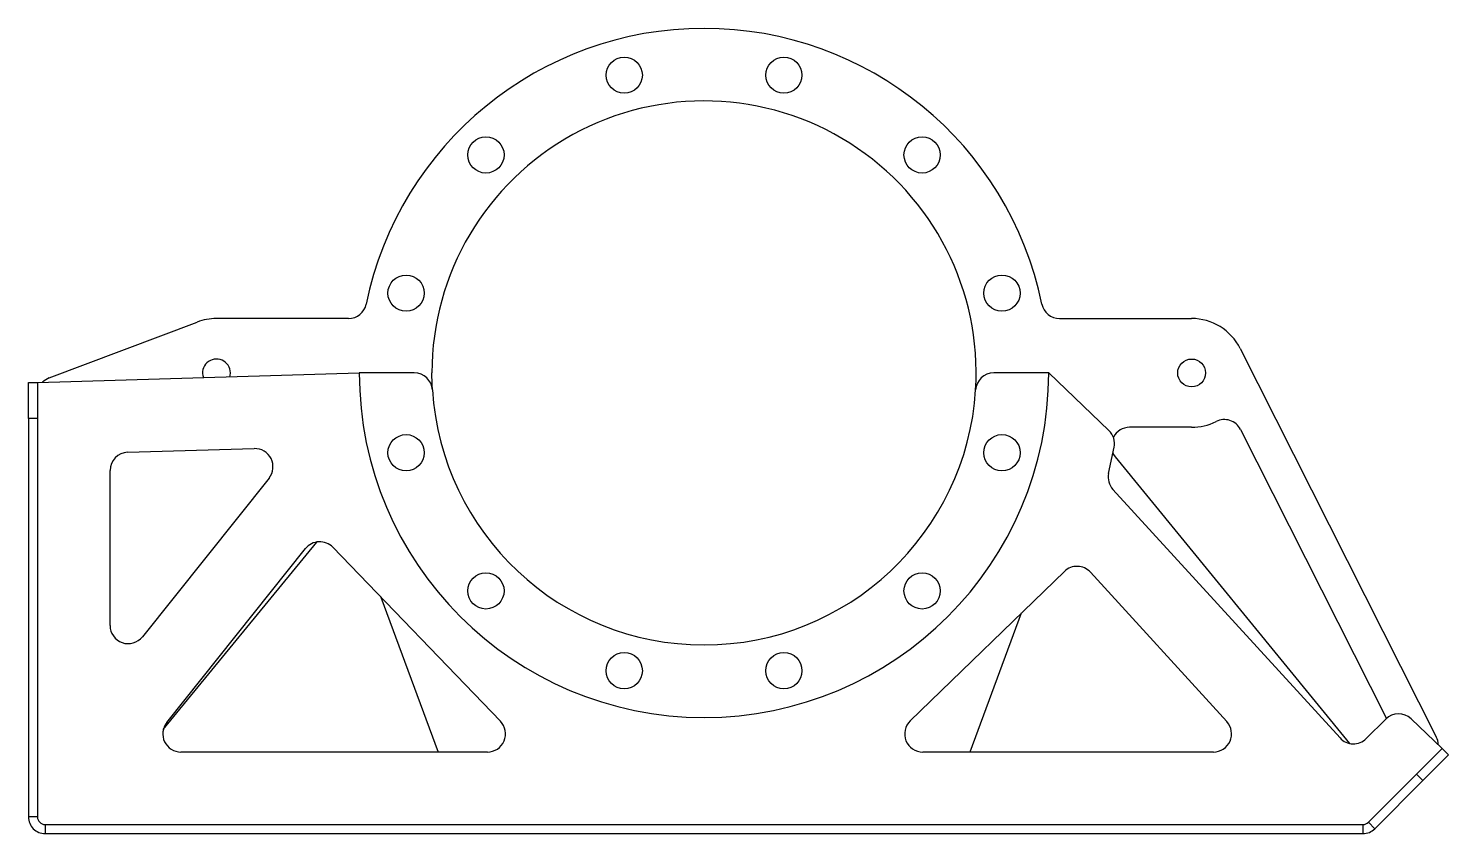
# Model space of a CAD drawing. Header units: inches. Extents: x 0.9 to 37.1, y -8.4 to 11.7.
# Drawn here: x 19.2172 to 19.6249, y -1.7983 to -1.5671 of the extents above; entities that cross this region are included whole.
import ezdxf

# ---------------------------------------------------------------- set-up
doc = ezdxf.new("R2010")
doc.units = ezdxf.units.IN
doc.header["$MEASUREMENT"] = 0

msp = doc.modelspace()

# ---------------------------------------------------------------- linework, layer by layer
at = {"color": 7, "linetype": 'Continuous', "lineweight": 25}
for p, q in [((19.30908444960394, -1.650396619362142), (19.27117769019891, -1.650396619362142)), ((19.51320859483587, -1.650396619362142), (19.5511153542409, -1.650396619362142)), ((19.22316643095763, -1.667470049931355), (19.26565170043718, -1.651406419666164)), ((19.56506529567448, -1.658983170740473), (19.6213500532242, -1.770537451182927)), ((19.21980009421154, -1.668742857883376), (19.31218818888657, -1.666021619362142)), ((19.32797610856016, -1.666021619362142), (19.31218818888657, -1.666021619362142)), ((19.51010485555324, -1.666021619362142), (19.49431693587965, -1.666021619362142)), ((19.52739351354377, -1.682535338702081), (19.51010485555324, -1.666021619362142)), ((19.21719592754487, -1.668742857883376), (19.21980009421154, -1.668742857883376)), ((19.21719592754487, -1.679159524550043), (19.21719592754487, -1.668742857883376)), ((19.21980009421154, -1.668742857883376), (19.21980009421154, -1.679159524550043)), ((19.21980009421154, -1.679159524550043), (19.21719592754487, -1.679159524550043)), ((19.21719592754487, -1.679159524550043), (19.21719592754487, -1.793550326711224)), ((19.21980009421154, -1.679159524550043), (19.21980009421154, -1.793550326711224)), ((19.5511153542409, -1.681646619362142), (19.53329831683189, -1.681646619362142)), ((19.56514993288098, -1.682275391733017), (19.6070277979739, -1.765275751160321)), ((19.24568841889939, -1.68882270056939), (19.28205276573251, -1.687751609518644)), ((19.52729058960892, -1.694871278011631), (19.52888936662576, -1.687390106110601)), ((19.59653442743435, -1.772473047326666), (19.52926523531166, -1.69015055424335)), ((19.24063342754487, -1.738567405081993), (19.24063342754487, -1.694028776092145)), ((19.28627850317574, -1.696204580680704), (19.24991415634263, -1.741814300721296)), ((19.59371472053869, -1.770878218717573), (19.52853709117776, -1.69947097945201)), ((19.25592525305871, -1.768480587146622), (19.29996069374519, -1.714591025715259)), ((19.30458197291828, -1.716113329730477), (19.35270562319726, -1.766083269627815)), ((19.25691735348638, -1.766449264405254), (19.29675807656119, -1.716479324507916)), ((19.47032048533512, -1.765956873881958), (19.51458123188453, -1.723042611060677)), ((19.52205358559561, -1.723270673616264), (19.56122398267623, -1.766184936437545)), ((19.31837428000217, -1.730434786062914), (19.33485590154048, -1.774904493377891)), ((19.50221450096291, -1.735033125961238), (19.48743714289933, -1.774904493377891)), ((19.60683797945849, -1.765456254529091), (19.60124439105834, -1.771049842929241)), ((19.62304754762598, -1.773901821481203), (19.61411829846499, -1.765372812772617)), ((19.34895412230458, -1.774904493377891), (19.26098974895079, -1.774904493377891)), ((19.55737715997527, -1.774904493377891), (19.47394601634523, -1.774904493377891)), ((19.61568185198862, -1.781267517118563), (19.62304754762598, -1.773901821481203)), ((19.62488897153532, -1.775743245390544), (19.61752327589796, -1.783108941027903)), ((19.62304754762598, -1.773901821481203), (19.62488897153532, -1.775743245390544)), ((19.60185224631211, -1.795097122795069), (19.61568185198862, -1.781267517118563)), ((19.61752327589796, -1.783108941027903), (19.61568185198862, -1.781267517118563)), ((19.60369367022145, -1.796938546704409), (19.61752327589796, -1.783108941027903)), ((19.21980009421154, -1.793550326711224), (19.21719592754487, -1.793550326711224)), ((19.22198759421154, -1.795737826711224), (19.22198759421154, -1.798341993377891)), ((19.22198759421154, -1.795737826711224), (19.60030545022827, -1.795737826711224)), ((19.60030545022827, -1.795737826711224), (19.60030545022827, -1.798341993377891)), ((19.60185224631211, -1.795097122795069), (19.60369367022145, -1.796938546704409)), ((19.22198759421154, -1.798341993377891), (19.60030545022827, -1.798341993377891))]:
    msp.add_line(p, q, dxfattribs=at)
at = {"color": 7, "linetype": 'Continuous', "lineweight": 25, "flags": 128}
for points in [[(19.27501189376201, -1.667116625885716), (19.27509313087924, -1.666776258699029), (19.27516519019891, -1.666021619362142)], [(19.3331742594139, -1.670904431862143), (19.33309385697754, -1.669382731315621), (19.33302152221991, -1.666021619362142)], [(19.52926523531166, -1.69015055424335), (19.52875678408674, -1.689404701003808), (19.52854753805839, -1.688989627648808)]]:
    msp.add_lwpolyline(points, dxfattribs=at)
at = {"color": 7, "linetype": 'Continuous', "lineweight": 25}
for centre, radius in [((19.38823025260145, -1.580496936826132), 0.005208333333333925), ((19.43406279183836, -1.580496936826131), 0.005208333333333541), ((19.34853810930235, -1.603413206444584), 0.00520833333333343), ((19.47375493513746, -1.603413206444583), 0.005208333333333652), ((19.32562183968389, -1.643105349743692), 0.005208333333333652), ((19.49667120475592, -1.64310534974369), 0.005208333333333481), ((19.5511153542409, -1.666021619362142), 0.003987500000000033), ((19.32562183968389, -1.688937888980595), 0.005208333333333259), ((19.49667120475592, -1.688937888980595), 0.005208333333333208), ((19.34853810930235, -1.728630032279701), 0.00520833333333346), ((19.47375493513746, -1.728630032279701), 0.005208333333333046), ((19.38823025260145, -1.751546301898154), 0.005208333333333541), ((19.43406279183836, -1.751546301898153), 0.005208333333333481)]:
    msp.add_circle(centre, radius, dxfattribs=at)
for centre, radius, start, end in [((19.41114652221991, -1.666021619362142), 0.09895833333333358, 11.53695903281533, 168.4630409671846), ((19.41114652221991, -1.666021619362142), 0.07812500000000017, 356.4166783015289, 180), ((19.30908444960394, -1.645188286028809), 0.005208333333333279, 270.0000000000008, 348.4630409671859), ((19.51320859483587, -1.645188286028809), 0.005208333333333279, 191.5369590328156, 270.0000000000008), ((19.27117769019891, -1.666021619362142), 0.01562500000000003, 90, 110.7115460904316), ((19.5511153542409, -1.666021619362142), 0.0156250000000001, 26.77324658193578, 90), ((19.27117769019891, -1.666021619362142), 0.003987500000000163, 0, 199.3130146466538), ((19.41114652221991, -1.666021619362142), 0.09895833333333348, 180, 0), ((19.32797610856016, -1.671229952695476), 0.005208333333333925, 3.583321698468684, 90), ((19.49431693587965, -1.671229952695476), 0.005208333333333925, 90, 176.4166783015313), ((19.22500842754487, -1.672341783163347), 0.005208333333333033, 110.7115460904346, 135.6214358043901), ((19.41114652221991, -1.666021619362142), 0.07812500000000022, 183.5833216984734, 356.4166783015282), ((19.56049995240313, -1.684621541273573), 0.005208333333333167, 26.77324658193325, 116.7732465819398), ((19.52379604235595, -1.686301628277235), 0.005208333333333355, 347.9369619384843, 46.31330815421877), ((19.53329831683189, -1.686854952695475), 0.00520833333333304, 90, 152.6981390744034), ((19.5511153542409, -1.666021619362142), 0.01562500000000069, 270.0000000000008, 296.7732465819355), ((19.28220610771133, -1.692957685041401), 0.005208333333333382, 321.4348617912588, 91.68712665269764), ((19.24584176087821, -1.694028776092145), 0.005208333333333481, 91.68712665269804, 180), ((19.53238391387872, -1.695959755844997), 0.005208333333333508, 167.9369619384935, 222.3885602001729), ((19.3008304720256, -1.719726220147219), 0.005208333333333453, 43.92172247227242, 141.4348617912649), ((19.51820676289465, -1.726781897223276), 0.005208333333333209, 42.38856020016861, 134.1150938651684), ((19.24584176087821, -1.738567405081993), 0.005208333333333481, 180, 321.4348617912626), ((19.61052082727717, -1.769139102347772), 0.005208333333333428, 46.31330815422215, 134.9999999999983), ((19.26098974895079, -1.769696160044557), 0.005208333333333925, 141.4348617912634, 270.0000000000008), ((19.34895412230458, -1.769696160044557), 0.005208333333333925, 270.0000000000008, 43.92172247227087), ((19.47394601634523, -1.769696160044557), 0.005208333333333925, 134.1150938651684, 270.0000000000008), ((19.55737715997527, -1.769696160044557), 0.005208333333333925, 270.0000000000008, 42.38856020016861), ((19.59756154323966, -1.767366995110562), 0.005208333333333114, 222.3885602001657, 315.0000000000025), ((19.61670007274634, -1.772883600723484), 0.005208333333333452, 0.773531027514561, 26.7732465819376), ((19.22198759421154, -1.793550326711224), 0.004791666666667194, 180, 270.0000000000008), ((19.22198759421154, -1.793550326711224), 0.002187500000000231, 180, 270.0000000000008), ((19.60030545022827, -1.793550326711224), 0.002187500000000231, 270.0000000000008, 314.9999999999967), ((19.60030545022827, -1.793550326711224), 0.004791666666667194, 270.0000000000008, 315.0000000000008)]:
    msp.add_arc(centre, radius, start, end, dxfattribs=at)

doc.saveas('drawing.dxf')
